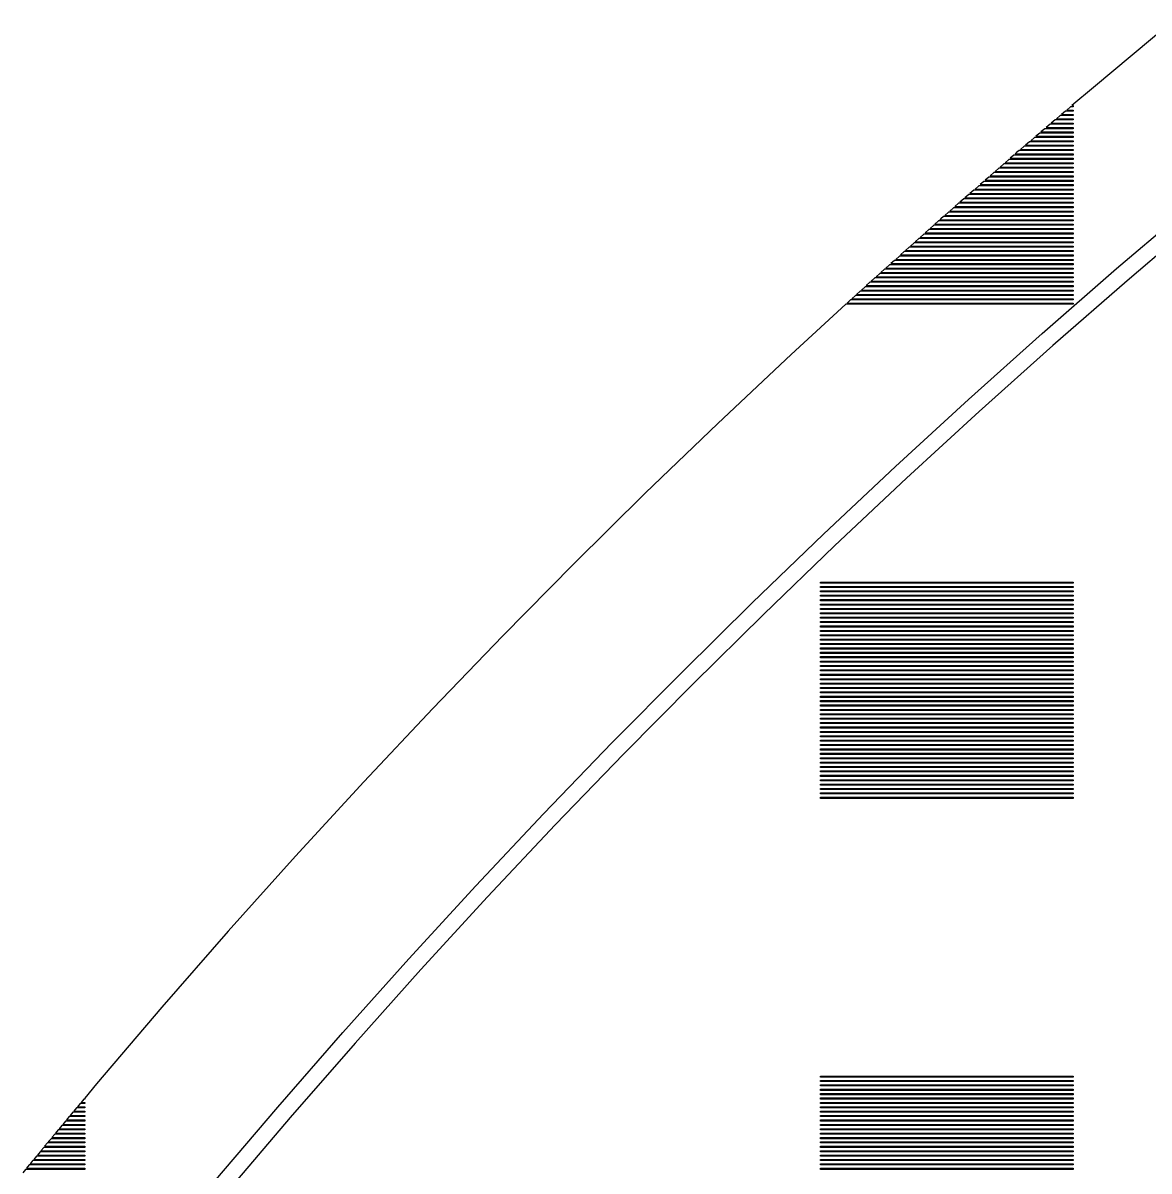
# Model space of a CAD drawing. Extents: x 40 to 187, y -3 to 150.
# Drawn here: x 51.22 to 61.71, y 122.07 to 132.76 of the extents above; entities that cross this region are included whole.
import ezdxf

# ---------------------------------------------------------------- set-up
doc = ezdxf.new("R2010")
doc.units = 0

msp = doc.modelspace()

# ---------------------------------------------------------------- linework, layer by layer
for p, q in [((61.9097, 132.762), (61.1877, 132.162)), ((61.1877, 132.162), (60.9877, 131.992)), ((60.9756, 131.982), (60.9397, 131.951)), ((60.9981, 131.982), (60.9756, 131.982)), ((60.9877, 131.992), (60.9981, 131.992)), ((60.9981, 131.992), (60.9981, 131.982)), ((60.8796, 131.9), (60.8436, 131.869)), ((60.8436, 131.869), (60.9981, 131.869)), ((60.9981, 131.9), (60.8796, 131.9)), ((60.9277, 131.941), (60.8916, 131.91)), ((60.8916, 131.91), (60.9981, 131.91)), ((60.9981, 131.941), (60.9277, 131.941)), ((60.9397, 131.951), (60.9981, 131.951)), ((60.9981, 131.951), (60.9981, 131.941)), ((60.9981, 131.91), (60.9981, 131.9)), ((60.9981, 131.869), (60.9981, 131.859)), ((60.7356, 131.777), (60.6996, 131.747)), ((60.9981, 131.777), (60.7356, 131.777)), ((60.7836, 131.818), (60.7476, 131.788)), ((60.7476, 131.788), (60.9981, 131.788)), ((60.9981, 131.818), (60.7836, 131.818)), ((60.8316, 131.859), (60.7956, 131.828)), ((60.7956, 131.828), (60.9981, 131.828)), ((60.9981, 131.859), (60.8316, 131.859)), ((60.9981, 131.828), (60.9981, 131.818)), ((60.9981, 131.788), (60.9981, 131.777)), ((60.5916, 131.655), (60.5556, 131.624)), ((60.9981, 131.655), (60.5916, 131.655)), ((60.6396, 131.696), (60.6036, 131.665)), ((60.6036, 131.665), (60.9981, 131.665)), ((60.9981, 131.696), (60.6396, 131.696)), ((60.6876, 131.736), (60.6516, 131.706)), ((60.6516, 131.706), (60.9981, 131.706)), ((60.9981, 131.736), (60.6876, 131.736)), ((60.6996, 131.747), (60.9981, 131.747)), ((60.9981, 131.747), (60.9981, 131.736)), ((60.9981, 131.706), (60.9981, 131.696)), ((60.9981, 131.665), (60.9981, 131.655)), ((60.4731, 131.554), (60.4599, 131.542)), ((60.4956, 131.573), (60.4731, 131.554)), ((60.9981, 131.573), (60.4956, 131.573)), ((60.5436, 131.614), (60.5076, 131.583)), ((60.5076, 131.583), (60.9981, 131.583)), ((60.9981, 131.614), (60.5436, 131.614)), ((60.5556, 131.624), (60.9981, 131.624)), ((60.9981, 131.624), (60.9981, 131.614)), ((60.9981, 131.583), (60.9981, 131.573)), ((60.3545, 131.45), (60.3194, 131.419)), ((60.9981, 131.45), (60.3545, 131.45)), ((60.4013, 131.491), (60.3662, 131.46)), ((60.3662, 131.46), (60.9981, 131.46)), ((60.9981, 131.491), (60.4013, 131.491)), ((60.4482, 131.532), (60.413, 131.501)), ((60.413, 131.501), (60.9981, 131.501)), ((60.9981, 131.532), (60.4482, 131.532)), ((60.4599, 131.542), (60.9981, 131.542)), ((60.9981, 131.542), (60.9981, 131.532)), ((60.9981, 131.501), (60.9981, 131.491)), ((60.9981, 131.46), (60.9981, 131.45)), ((60.2608, 131.368), (60.2257, 131.338)), ((60.2257, 131.338), (60.9981, 131.338)), ((60.9981, 131.368), (60.2608, 131.368)), ((60.3077, 131.409), (60.2725, 131.379)), ((60.2725, 131.379), (60.9981, 131.379)), ((60.9981, 131.409), (60.3077, 131.409)), ((60.3194, 131.419), (60.9981, 131.419)), ((60.9981, 131.419), (60.9981, 131.409)), ((60.9981, 131.379), (60.9981, 131.368)), ((60.9981, 131.338), (60.9981, 131.327)), ((60.1203, 131.246), (60.0852, 131.215)), ((60.9981, 131.246), (60.1203, 131.246)), ((60.1672, 131.286), (60.132, 131.256)), ((60.132, 131.256), (60.9981, 131.256)), ((60.9981, 131.286), (60.1672, 131.286)), ((60.214, 131.327), (60.1789, 131.297)), ((60.1789, 131.297), (60.9981, 131.297)), ((60.9981, 131.327), (60.214, 131.327)), ((60.9981, 131.297), (60.9981, 131.286)), ((60.9981, 131.256), (60.9981, 131.246)), ((59.9798, 131.123), (59.9447, 131.092)), ((60.9981, 131.123), (59.9798, 131.123)), ((60.0267, 131.164), (59.9915, 131.133)), ((59.9915, 131.133), (60.9981, 131.133)), ((60.9981, 131.164), (60.0267, 131.164)), ((60.0735, 131.205), (60.0384, 131.174)), ((60.0384, 131.174), (60.9981, 131.174)), ((60.9981, 131.205), (60.0735, 131.205)), ((60.0852, 131.215), (60.9981, 131.215)), ((60.9981, 131.215), (60.9981, 131.205)), ((60.9981, 131.174), (60.9981, 131.164)), ((60.9981, 131.133), (60.9981, 131.123)), ((59.8862, 131.041), (59.851, 131.01)), ((59.851, 131.01), (60.9981, 131.01)), ((60.9981, 131.041), (59.8862, 131.041)), ((59.933, 131.082), (59.8979, 131.051)), ((59.8979, 131.051), (60.9981, 131.051)), ((60.9981, 131.082), (59.933, 131.082)), ((59.9447, 131.092), (60.9981, 131.092)), ((60.9981, 131.092), (60.9981, 131.082)), ((60.9981, 131.051), (60.9981, 131.041)), ((60.9981, 131.01), (60.9981, 131)), ((61.4039, 130.475), (62.1051, 131.072)), ((59.7462, 130.918), (59.7119, 130.888)), ((60.9981, 130.918), (59.7462, 130.918)), ((59.766, 130.936), (59.7576, 130.929)), ((59.7576, 130.929), (60.9981, 130.929)), ((59.7925, 130.959), (59.766, 130.936)), ((60.9981, 130.959), (59.7925, 130.959)), ((59.8393, 131), (59.8042, 130.969)), ((59.8042, 130.969), (60.9981, 130.969)), ((60.9981, 131), (59.8393, 131)), ((60.9981, 130.969), (60.9981, 130.959)), ((60.9981, 130.929), (60.9981, 130.918)), ((62.2017, 130.957), (61.5018, 130.361)), ((59.6091, 130.796), (59.5748, 130.765)), ((60.9981, 130.796), (59.6091, 130.796)), ((59.6548, 130.837), (59.6205, 130.806)), ((59.6205, 130.806), (60.9981, 130.806)), ((60.9981, 130.837), (59.6548, 130.837)), ((59.7005, 130.877), (59.6662, 130.847)), ((59.6662, 130.847), (60.9981, 130.847)), ((60.9981, 130.877), (59.7005, 130.877)), ((59.7119, 130.888), (60.9981, 130.888)), ((60.9981, 130.888), (60.9981, 130.877)), ((60.9981, 130.847), (60.9981, 130.837)), ((60.9981, 130.806), (60.9981, 130.796)), ((59.5177, 130.714), (59.4834, 130.683)), ((60.9981, 130.714), (59.5177, 130.714)), ((59.5634, 130.755), (59.5291, 130.724)), ((59.5291, 130.724), (60.9981, 130.724)), ((60.9981, 130.755), (59.5634, 130.755)), ((59.5748, 130.765), (60.9981, 130.765)), ((60.9981, 130.765), (60.9981, 130.755)), ((60.9981, 130.724), (60.9981, 130.714)), ((59.3806, 130.591), (59.3464, 130.56)), ((60.9981, 130.591), (59.3806, 130.591)), ((59.4263, 130.632), (59.3921, 130.601)), ((59.3921, 130.601), (60.9981, 130.601)), ((60.9981, 130.632), (59.4263, 130.632)), ((59.472, 130.673), (59.4377, 130.642)), ((59.4377, 130.642), (60.9981, 130.642)), ((60.9981, 130.673), (59.472, 130.673)), ((59.4834, 130.683), (60.9981, 130.683)), ((60.9981, 130.683), (60.9981, 130.673)), ((60.9981, 130.642), (60.9981, 130.632)), ((60.9981, 130.601), (60.9981, 130.591)), ((59.2892, 130.509), (59.255, 130.479)), ((59.255, 130.479), (60.9981, 130.479)), ((60.9981, 130.509), (59.2892, 130.509)), ((59.3349, 130.55), (59.3007, 130.52)), ((59.3007, 130.52), (60.9981, 130.52)), ((60.9981, 130.55), (59.3349, 130.55)), ((59.3464, 130.56), (60.9981, 130.56)), ((60.7099, 129.869), (61.4039, 130.475)), ((60.9981, 130.56), (60.9981, 130.55)), ((60.9981, 130.52), (60.9981, 130.509)), ((60.9981, 130.479), (60.9981, 130.468)), ((59.1522, 130.387), (59.1179, 130.356)), ((60.9981, 130.387), (59.1522, 130.387)), ((59.1979, 130.428), (59.1636, 130.397)), ((59.1636, 130.397), (60.9981, 130.397)), ((60.9981, 130.428), (59.1979, 130.428)), ((59.2435, 130.468), (59.2093, 130.438)), ((59.2093, 130.438), (60.9981, 130.438)), ((60.9981, 130.468), (59.2435, 130.468)), ((60.9981, 130.438), (60.9981, 130.428)), ((60.9981, 130.397), (60.9981, 130.387)), ((59.0164, 130.264), (58.9829, 130.233)), ((60.9981, 130.264), (59.0164, 130.264)), ((59.0609, 130.305), (59.0275, 130.274)), ((59.0275, 130.274), (60.9981, 130.274)), ((60.9981, 130.305), (59.0609, 130.305)), ((59.1065, 130.346), (59.0722, 130.315)), ((59.0722, 130.315), (60.9981, 130.315)), ((60.9981, 130.346), (59.1065, 130.346)), ((59.1179, 130.356), (60.9981, 130.356)), ((61.5018, 130.361), (60.8093, 129.756)), ((60.9981, 130.356), (60.9981, 130.346)), ((60.9981, 130.315), (60.9981, 130.305)), ((60.9981, 130.274), (60.9981, 130.264)), ((58.9272, 130.182), (58.8938, 130.151)), ((60.9981, 130.182), (58.9272, 130.182)), ((58.9718, 130.223), (58.9383, 130.192)), ((58.9383, 130.192), (60.9981, 130.192)), ((60.9981, 130.223), (58.9718, 130.223)), ((58.9829, 130.233), (60.9981, 130.233)), ((60.9981, 130.233), (60.9981, 130.223)), ((60.9981, 130.192), (60.9981, 130.182)), ((58.8826, 130.141), (58.3748, 129.675)), ((60.9981, 130.141), (58.8826, 130.141)), ((58.8938, 130.151), (60.9981, 130.151)), ((60.9981, 130.151), (60.9981, 130.141)), ((60.0235, 129.254), (60.7099, 129.869)), ((60.8093, 129.756), (60.1243, 129.143)), ((58.3748, 129.675), (57.6909, 129.032)), ((59.3447, 128.631), (60.0235, 129.254)), ((60.1243, 129.143), (59.4468, 128.521)), ((57.6909, 129.032), (57.015, 128.381)), ((58.6735, 128), (59.3447, 128.631)), ((59.4468, 128.521), (58.777, 127.891)), ((57.015, 128.381), (56.3471, 127.721)), ((58.0102, 127.361), (58.6735, 128)), ((58.777, 127.891), (58.115, 127.253)), ((56.3471, 127.721), (55.6874, 127.053)), ((58.6461, 127.544), (58.6461, 127.554)), ((58.6461, 127.554), (60.9981, 127.554)), ((60.9981, 127.544), (58.6461, 127.544)), ((58.6461, 127.503), (58.6461, 127.513)), ((58.6461, 127.513), (60.9981, 127.513)), ((60.9981, 127.503), (58.6461, 127.503)), ((60.9981, 127.554), (60.9981, 127.544)), ((60.9981, 127.513), (60.9981, 127.503)), ((58.6461, 127.462), (58.6461, 127.472)), ((58.6461, 127.472), (60.9981, 127.472)), ((60.9981, 127.462), (58.6461, 127.462)), ((58.6461, 127.421), (58.6461, 127.431)), ((58.6461, 127.431), (60.9981, 127.431)), ((60.9981, 127.421), (58.6461, 127.421)), ((58.6461, 127.38), (58.6461, 127.39)), ((58.6461, 127.39), (60.9981, 127.39)), ((60.9981, 127.38), (58.6461, 127.38)), ((60.9981, 127.472), (60.9981, 127.462)), ((60.9981, 127.431), (60.9981, 127.421)), ((60.9981, 127.39), (60.9981, 127.38)), ((57.3548, 126.713), (58.0102, 127.361)), ((58.6461, 127.339), (58.6461, 127.349)), ((58.6461, 127.349), (60.9981, 127.349)), ((60.9981, 127.339), (58.6461, 127.339)), ((58.6461, 127.298), (58.6461, 127.309)), ((58.6461, 127.309), (60.9981, 127.309)), ((60.9981, 127.298), (58.6461, 127.298)), ((58.6461, 127.257), (58.6461, 127.268)), ((58.6461, 127.268), (60.9981, 127.268)), ((60.9981, 127.349), (60.9981, 127.339)), ((60.9981, 127.309), (60.9981, 127.298)), ((60.9981, 127.268), (60.9981, 127.257)), ((58.115, 127.253), (57.4608, 126.607)), ((60.9981, 127.257), (58.6461, 127.257)), ((58.6461, 127.217), (58.6461, 127.227)), ((58.6461, 127.227), (60.9981, 127.227)), ((60.9981, 127.217), (58.6461, 127.217)), ((58.6461, 127.176), (58.6461, 127.186)), ((58.6461, 127.186), (60.9981, 127.186)), ((60.9981, 127.176), (58.6461, 127.176)), ((60.9981, 127.227), (60.9981, 127.217)), ((60.9981, 127.186), (60.9981, 127.176)), ((55.6874, 127.053), (55.0359, 126.377)), ((58.6461, 127.135), (58.6461, 127.145)), ((58.6461, 127.145), (60.9981, 127.145)), ((60.9981, 127.135), (58.6461, 127.135)), ((58.6461, 127.094), (58.6461, 127.104)), ((58.6461, 127.104), (60.9981, 127.104)), ((60.9981, 127.094), (58.6461, 127.094)), ((58.6461, 127.053), (58.6461, 127.063)), ((58.6461, 127.063), (60.9981, 127.063)), ((60.9981, 127.053), (58.6461, 127.053)), ((60.9981, 127.145), (60.9981, 127.135)), ((60.9981, 127.104), (60.9981, 127.094)), ((60.9981, 127.063), (60.9981, 127.053)), ((58.6461, 127.012), (58.6461, 127.022)), ((58.6461, 127.022), (60.9981, 127.022)), ((60.9981, 127.012), (58.6461, 127.012)), ((58.6461, 126.971), (58.6461, 126.981)), ((58.6461, 126.981), (60.9981, 126.981)), ((60.9981, 126.971), (58.6461, 126.971)), ((60.9981, 127.022), (60.9981, 127.012)), ((60.9981, 126.981), (60.9981, 126.971)), ((58.6461, 126.93), (58.6461, 126.94)), ((58.6461, 126.94), (60.9981, 126.94)), ((60.9981, 126.93), (58.6461, 126.93)), ((58.6461, 126.889), (58.6461, 126.9)), ((58.6461, 126.9), (60.9981, 126.9)), ((60.9981, 126.889), (58.6461, 126.889)), ((58.6461, 126.848), (58.6461, 126.859)), ((58.6461, 126.859), (60.9981, 126.859)), ((60.9981, 126.848), (58.6461, 126.848)), ((60.9981, 126.94), (60.9981, 126.93)), ((60.9981, 126.9), (60.9981, 126.889)), ((60.9981, 126.859), (60.9981, 126.848)), ((58.6461, 126.807), (58.6461, 126.818)), ((58.6461, 126.818), (60.9981, 126.818)), ((60.9981, 126.807), (58.6461, 126.807)), ((58.6461, 126.767), (58.6461, 126.777)), ((58.6461, 126.777), (60.9981, 126.777)), ((60.9981, 126.767), (58.6461, 126.767)), ((58.6461, 126.726), (58.6461, 126.736)), ((58.6461, 126.736), (60.9981, 126.736)), ((60.9981, 126.818), (60.9981, 126.807)), ((60.9981, 126.777), (60.9981, 126.767)), ((60.9981, 126.736), (60.9981, 126.726)), ((56.7073, 126.058), (57.3548, 126.713)), ((60.9981, 126.726), (58.6461, 126.726)), ((58.6461, 126.685), (58.6461, 126.695)), ((58.6461, 126.695), (60.9981, 126.695)), ((60.9981, 126.685), (58.6461, 126.685)), ((58.6461, 126.644), (58.6461, 126.654)), ((58.6461, 126.654), (60.9981, 126.654)), ((60.9981, 126.644), (58.6461, 126.644)), ((60.9981, 126.695), (60.9981, 126.685)), ((60.9981, 126.654), (60.9981, 126.644)), ((57.4608, 126.607), (56.8147, 125.953)), ((58.6461, 126.603), (58.6461, 126.613)), ((58.6461, 126.613), (60.9981, 126.613)), ((60.9981, 126.603), (58.6461, 126.603)), ((58.6461, 126.562), (58.6461, 126.572)), ((58.6461, 126.572), (60.9981, 126.572)), ((60.9981, 126.562), (58.6461, 126.562)), ((58.6461, 126.521), (58.6461, 126.531)), ((58.6461, 126.531), (60.9981, 126.531)), ((60.9981, 126.521), (58.6461, 126.521)), ((60.9981, 126.613), (60.9981, 126.603)), ((60.9981, 126.572), (60.9981, 126.562)), ((60.9981, 126.531), (60.9981, 126.521)), ((58.6461, 126.48), (58.6461, 126.491)), ((58.6461, 126.491), (60.9981, 126.491)), ((60.9981, 126.48), (58.6461, 126.48)), ((58.6461, 126.439), (58.6461, 126.45)), ((58.6461, 126.45), (60.9981, 126.45)), ((60.9981, 126.439), (58.6461, 126.439)), ((58.6461, 126.398), (58.6461, 126.409)), ((58.6461, 126.409), (60.9981, 126.409)), ((60.9981, 126.491), (60.9981, 126.48)), ((60.9981, 126.45), (60.9981, 126.439)), ((60.9981, 126.409), (60.9981, 126.398)), ((55.0359, 126.377), (54.3927, 125.693)), ((60.9981, 126.398), (58.6461, 126.398)), ((58.6461, 126.358), (58.6461, 126.368)), ((58.6461, 126.368), (60.9981, 126.368)), ((60.9981, 126.358), (58.6461, 126.358)), ((58.6461, 126.317), (58.6461, 126.327)), ((58.6461, 126.327), (60.9981, 126.327)), ((60.9981, 126.317), (58.6461, 126.317)), ((60.9981, 126.368), (60.9981, 126.358)), ((60.9981, 126.327), (60.9981, 126.317)), ((58.6461, 126.276), (58.6461, 126.286)), ((58.6461, 126.286), (60.9981, 126.286)), ((60.9981, 126.276), (58.6461, 126.276)), ((58.6461, 126.235), (58.6461, 126.245)), ((58.6461, 126.245), (60.9981, 126.245)), ((60.9981, 126.235), (58.6461, 126.235)), ((58.6461, 126.194), (58.6461, 126.204)), ((58.6461, 126.204), (60.9981, 126.204)), ((60.9981, 126.286), (60.9981, 126.276)), ((60.9981, 126.245), (60.9981, 126.235)), ((60.9981, 126.204), (60.9981, 126.194)), ((60.9981, 126.194), (58.6461, 126.194)), ((58.6461, 126.153), (58.6461, 126.163)), ((58.6461, 126.163), (60.9981, 126.163)), ((60.9981, 126.153), (58.6461, 126.153)), ((58.6461, 126.112), (58.6461, 126.122)), ((58.6461, 126.122), (60.9981, 126.122)), ((60.9981, 126.112), (58.6461, 126.112)), ((60.9981, 126.163), (60.9981, 126.153)), ((60.9981, 126.122), (60.9981, 126.112)), ((56.0679, 125.394), (56.7073, 126.058)), ((58.6461, 126.071), (58.6461, 126.081)), ((58.6461, 126.081), (60.9981, 126.081)), ((60.9981, 126.071), (58.6461, 126.071)), ((58.6461, 126.03), (58.6461, 126.041)), ((58.6461, 126.041), (60.9981, 126.041)), ((60.9981, 126.03), (58.6461, 126.03)), ((58.6461, 125.989), (58.6461, 126)), ((58.6461, 126), (60.9981, 126)), ((60.9981, 125.989), (58.6461, 125.989)), ((60.9981, 126.081), (60.9981, 126.071)), ((60.9981, 126.041), (60.9981, 126.03)), ((60.9981, 126), (60.9981, 125.989)), ((56.8147, 125.953), (56.1766, 125.291)), ((58.6461, 125.949), (58.6461, 125.959)), ((58.6461, 125.959), (60.9981, 125.959)), ((60.9981, 125.949), (58.6461, 125.949)), ((58.6461, 125.908), (58.6461, 125.918)), ((58.6461, 125.918), (60.9981, 125.918)), ((60.9981, 125.908), (58.6461, 125.908)), ((58.6461, 125.867), (58.6461, 125.877)), ((58.6461, 125.877), (60.9981, 125.877)), ((60.9981, 125.959), (60.9981, 125.949)), ((60.9981, 125.918), (60.9981, 125.908)), ((60.9981, 125.877), (60.9981, 125.867)), ((60.9981, 125.867), (58.6461, 125.867)), ((58.6461, 125.826), (58.6461, 125.836)), ((58.6461, 125.836), (60.9981, 125.836)), ((60.9981, 125.826), (58.6461, 125.826)), ((58.6461, 125.785), (58.6461, 125.795)), ((58.6461, 125.795), (60.9981, 125.795)), ((60.9981, 125.785), (58.6461, 125.785)), ((60.9981, 125.836), (60.9981, 125.826)), ((60.9981, 125.795), (60.9981, 125.785)), ((54.3927, 125.693), (53.758, 125.001)), ((58.6461, 125.744), (58.6461, 125.754)), ((58.6461, 125.754), (60.9981, 125.754)), ((60.9981, 125.744), (58.6461, 125.744)), ((58.6461, 125.703), (58.6461, 125.713)), ((58.6461, 125.713), (60.9981, 125.713)), ((60.9981, 125.703), (58.6461, 125.703)), ((58.6461, 125.662), (58.6461, 125.672)), ((58.6461, 125.672), (60.9981, 125.672)), ((60.9981, 125.662), (58.6461, 125.662)), ((60.9981, 125.754), (60.9981, 125.744)), ((60.9981, 125.713), (60.9981, 125.703)), ((60.9981, 125.672), (60.9981, 125.662)), ((58.6461, 125.621), (58.6461, 125.632)), ((58.6461, 125.632), (60.9981, 125.632)), ((60.9981, 125.621), (58.6461, 125.621)), ((58.6461, 125.58), (58.6461, 125.591)), ((58.6461, 125.591), (60.9981, 125.591)), ((60.9981, 125.58), (58.6461, 125.58)), ((60.9981, 125.632), (60.9981, 125.621)), ((60.9981, 125.591), (60.9981, 125.58)), ((58.6461, 125.539), (58.6461, 125.55)), ((58.6461, 125.55), (60.9981, 125.55)), ((60.9981, 125.539), (58.6461, 125.539)), ((60.9981, 125.55), (60.9981, 125.539)), ((55.4368, 124.723), (56.0679, 125.394)), ((56.1766, 125.291), (55.5467, 124.621)), ((53.758, 125.001), (53.1319, 124.302)), ((54.8139, 124.044), (55.4368, 124.723)), ((55.5467, 124.621), (54.925, 123.944)), ((53.1319, 124.302), (52.5143, 123.595)), ((54.1994, 123.358), (54.8139, 124.044)), ((54.925, 123.944), (54.3118, 123.259)), ((52.5143, 123.595), (51.9055, 122.88)), ((53.5934, 122.664), (54.1994, 123.358)), ((54.3118, 123.259), (53.7069, 122.566)), ((51.9055, 122.88), (51.7947, 122.747)), ((58.6461, 122.942), (58.6461, 122.952)), ((58.6461, 122.952), (60.9981, 122.952)), ((60.9981, 122.942), (58.6461, 122.942)), ((58.6461, 122.901), (58.6461, 122.911)), ((58.6461, 122.911), (60.9981, 122.911)), ((60.9981, 122.901), (58.6461, 122.901)), ((60.9981, 122.952), (60.9981, 122.942)), ((60.9981, 122.911), (60.9981, 122.901)), ((58.6461, 122.86), (58.6461, 122.87)), ((58.6461, 122.87), (60.9981, 122.87)), ((60.9981, 122.86), (58.6461, 122.86)), ((58.6461, 122.819), (58.6461, 122.83)), ((58.6461, 122.83), (60.9981, 122.83)), ((60.9981, 122.819), (58.6461, 122.819)), ((58.6461, 122.778), (58.6461, 122.789)), ((58.6461, 122.789), (60.9981, 122.789)), ((60.9981, 122.778), (58.6461, 122.778)), ((60.9981, 122.87), (60.9981, 122.86)), ((60.9981, 122.83), (60.9981, 122.819)), ((60.9981, 122.789), (60.9981, 122.778)), ((51.7529, 122.697), (51.7274, 122.666)), ((51.7274, 122.666), (51.7947, 122.666)), ((51.7947, 122.697), (51.7529, 122.697)), ((51.7869, 122.738), (51.7614, 122.707)), ((51.7614, 122.707), (51.7947, 122.707)), ((51.7947, 122.738), (51.7869, 122.738)), ((51.7947, 122.747), (51.7947, 122.738)), ((51.7947, 122.707), (51.7947, 122.697)), ((51.7947, 122.666), (51.7947, 122.656)), ((58.6461, 122.738), (58.6461, 122.748)), ((58.6461, 122.748), (60.9981, 122.748)), ((60.9981, 122.738), (58.6461, 122.738)), ((58.6461, 122.697), (58.6461, 122.707)), ((58.6461, 122.707), (60.9981, 122.707)), ((60.9981, 122.697), (58.6461, 122.697)), ((58.6461, 122.656), (58.6461, 122.666)), ((58.6461, 122.666), (60.9981, 122.666)), ((60.9981, 122.748), (60.9981, 122.738)), ((60.9981, 122.707), (60.9981, 122.697)), ((60.9981, 122.666), (60.9981, 122.656)), ((51.6509, 122.574), (51.6254, 122.543)), ((51.7947, 122.574), (51.6509, 122.574)), ((51.6849, 122.615), (51.6594, 122.584)), ((51.6594, 122.584), (51.7947, 122.584)), ((51.7947, 122.615), (51.6849, 122.615)), ((51.7189, 122.656), (51.6934, 122.625)), ((51.6934, 122.625), (51.7947, 122.625)), ((51.7947, 122.656), (51.7189, 122.656)), ((51.7947, 122.625), (51.7947, 122.615)), ((51.7947, 122.584), (51.7947, 122.574)), ((52.9959, 121.963), (53.5934, 122.664)), ((53.7069, 122.566), (53.1106, 121.866)), ((60.9981, 122.656), (58.6461, 122.656)), ((58.6461, 122.615), (58.6461, 122.625)), ((58.6461, 122.625), (60.9981, 122.625)), ((60.9981, 122.615), (58.6461, 122.615)), ((58.6461, 122.574), (58.6461, 122.584)), ((58.6461, 122.584), (60.9981, 122.584)), ((60.9981, 122.574), (58.6461, 122.574)), ((60.9981, 122.625), (60.9981, 122.615)), ((60.9981, 122.584), (60.9981, 122.574)), ((51.5829, 122.492), (51.5574, 122.461)), ((51.5574, 122.461), (51.7947, 122.461)), ((51.7947, 122.492), (51.5829, 122.492)), ((51.6169, 122.533), (51.5914, 122.502)), ((51.5914, 122.502), (51.7947, 122.502)), ((51.7947, 122.533), (51.6169, 122.533)), ((51.6254, 122.543), (51.7947, 122.543)), ((51.7947, 122.543), (51.7947, 122.533)), ((51.7947, 122.502), (51.7947, 122.492)), ((51.7947, 122.461), (51.7947, 122.451)), ((58.6461, 122.533), (58.6461, 122.543)), ((58.6461, 122.543), (60.9981, 122.543)), ((60.9981, 122.533), (58.6461, 122.533)), ((58.6461, 122.492), (58.6461, 122.502)), ((58.6461, 122.502), (60.9981, 122.502)), ((60.9981, 122.492), (58.6461, 122.492)), ((58.6461, 122.451), (58.6461, 122.461)), ((58.6461, 122.461), (60.9981, 122.461)), ((60.9981, 122.543), (60.9981, 122.533)), ((60.9981, 122.502), (60.9981, 122.492)), ((60.9981, 122.461), (60.9981, 122.451)), ((51.481, 122.369), (51.4555, 122.339)), ((51.7947, 122.369), (51.481, 122.369)), ((51.5149, 122.41), (51.4894, 122.38)), ((51.4894, 122.38), (51.7947, 122.38)), ((51.7947, 122.41), (51.5149, 122.41)), ((51.5489, 122.451), (51.5234, 122.421)), ((51.5234, 122.421), (51.7947, 122.421)), ((51.7947, 122.451), (51.5489, 122.451)), ((51.7947, 122.421), (51.7947, 122.41)), ((51.7947, 122.38), (51.7947, 122.369)), ((60.9981, 122.451), (58.6461, 122.451)), ((58.6461, 122.41), (58.6461, 122.421)), ((58.6461, 122.421), (60.9981, 122.421)), ((60.9981, 122.41), (58.6461, 122.41)), ((58.6461, 122.369), (58.6461, 122.38)), ((58.6461, 122.38), (60.9981, 122.38)), ((60.9981, 122.369), (58.6461, 122.369)), ((60.9981, 122.421), (60.9981, 122.41)), ((60.9981, 122.38), (60.9981, 122.369)), ((51.379, 122.247), (51.3535, 122.216)), ((51.7947, 122.247), (51.379, 122.247)), ((51.413, 122.288), (51.3875, 122.257)), ((51.3875, 122.257), (51.7947, 122.257)), ((51.7947, 122.288), (51.413, 122.288)), ((51.447, 122.329), (51.4214, 122.298)), ((51.4214, 122.298), (51.7947, 122.298)), ((51.7947, 122.329), (51.447, 122.329)), ((51.4555, 122.339), (51.7947, 122.339)), ((51.7947, 122.339), (51.7947, 122.329)), ((51.7947, 122.298), (51.7947, 122.288)), ((51.7947, 122.257), (51.7947, 122.247)), ((58.6461, 122.329), (58.6461, 122.339)), ((58.6461, 122.339), (60.9981, 122.339)), ((60.9981, 122.329), (58.6461, 122.329)), ((58.6461, 122.288), (58.6461, 122.298)), ((58.6461, 122.298), (60.9981, 122.298)), ((60.9981, 122.288), (58.6461, 122.288)), ((58.6461, 122.247), (58.6461, 122.257)), ((58.6461, 122.257), (60.9981, 122.257)), ((60.9981, 122.247), (58.6461, 122.247)), ((60.9981, 122.339), (60.9981, 122.329)), ((60.9981, 122.298), (60.9981, 122.288)), ((60.9981, 122.257), (60.9981, 122.247)), ((51.3055, 122.158), (51.286, 122.134)), ((51.286, 122.134), (51.7947, 122.134)), ((51.311, 122.165), (51.3055, 122.158)), ((51.7947, 122.165), (51.311, 122.165)), ((51.345, 122.206), (51.3195, 122.175)), ((51.3195, 122.175), (51.7947, 122.175)), ((51.7947, 122.206), (51.345, 122.206)), ((51.3535, 122.216), (51.7947, 122.216)), ((51.7947, 122.216), (51.7947, 122.206)), ((51.7947, 122.175), (51.7947, 122.165)), ((51.7947, 122.134), (51.7947, 122.124)), ((58.6461, 122.206), (58.6461, 122.216)), ((58.6461, 122.216), (60.9981, 122.216)), ((60.9981, 122.206), (58.6461, 122.206)), ((58.6461, 122.165), (58.6461, 122.175)), ((58.6461, 122.175), (60.9981, 122.175)), ((60.9981, 122.165), (58.6461, 122.165)), ((58.6461, 122.124), (58.6461, 122.134)), ((58.6461, 122.134), (60.9981, 122.134)), ((60.9981, 122.216), (60.9981, 122.206)), ((60.9981, 122.175), (60.9981, 122.165)), ((60.9981, 122.134), (60.9981, 122.124)), ((51.2446, 122.083), (51.2197, 122.052)), ((51.7947, 122.083), (51.2446, 122.083)), ((51.2777, 122.124), (51.2528, 122.093)), ((51.2528, 122.093), (51.7947, 122.093)), ((51.7947, 122.124), (51.2777, 122.124)), ((51.7947, 122.093), (51.7947, 122.083)), ((60.9981, 122.124), (58.6461, 122.124)), ((58.6461, 122.083), (58.6461, 122.093)), ((58.6461, 122.093), (60.9981, 122.093)), ((60.9981, 122.083), (58.6461, 122.083)), ((60.9981, 122.093), (60.9981, 122.083))]:
    msp.add_line(p, q)

doc.saveas('drawing.dxf')
